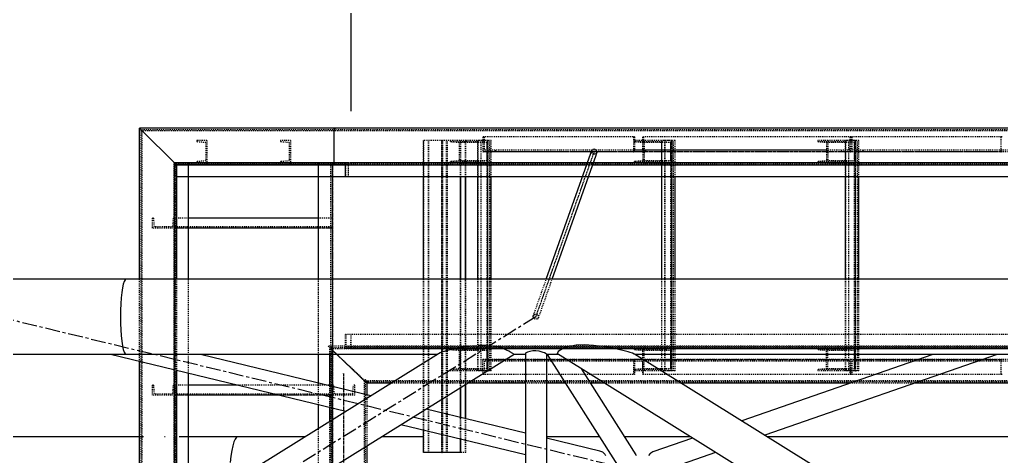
# Model space of a CAD drawing. Header units: millimetres. Extents: x 5143 to 30813, y 232 to 21408.
# Drawn here: x 8951 to 9479, y 17395 to 17630 of the extents above; entities that cross this region are included whole.
import ezdxf

# ---------------------------------------------------------------- set-up
doc = ezdxf.new("R2010")
doc.units = ezdxf.units.MM
doc.header["$LTSCALE"] = 0.25
for name, pattern in [('CENTER', [50.8, 31.75, -6.35, 6.35, -6.35]), ('XKITLINE00', [0]), ('XKITLINE02', [4, 2, -2]), ('XKITLINE03', [6, 3, -1, 1, -1])]:
    doc.linetypes.add(name, pattern=pattern)

msp = doc.modelspace()

# ---------------------------------------------------------------- linework, layer by layer
at = {"color": 2, "linetype": 'XKITLINE00'}
msp.add_line((9129.61, 17681.1), (9129.61, 17581.1), dxfattribs=at)
at = {"color": 7, "linetype": 'XKITLINE00'}
for p, q in [((9120.36, 17571.87), (9015.93, 17571.87)), ((9035.93, 17551.87), (9015.93, 17571.87)), ((9035.93, 17551.87), (9015.93, 17571.87)), ((9015.93, 17490.57), (9015.93, 17571.87)), ((10084.2, 17571.87), (9120.36, 17571.87)), ((9120.36, 17571.87), (9120.36, 17551.87)), ((9120.36, 17571.87), (9120.36, 17551.87)), ((9234.68, 17490.57), (9258.64, 17558.48)), ((9237.86, 17490.57), (9261.43, 17557.37)), ((9120.36, 17551.87), (9035.93, 17551.87)), ((9035.93, 17490.57), (9035.93, 17551.87)), ((9042.13, 17490.57), (9042.13, 17551.87)), ((9112.11, 17490.57), (9112.11, 17551.87)), ((9119.61, 17490.57), (9119.61, 17551.87)), ((9256.31, 17551.87), (9120.36, 17551.87)), ((9126.63, 17545.67), (9126.63, 17551.87)), ((9126.63, 17545.67), (9126.63, 17551.87)), ((9545.36, 17551.87), (9259.49, 17551.87)), ((9126.63, 17545.67), (9035.93, 17545.67)), ((9254.12, 17545.67), (9126.63, 17545.67)), ((9168.7, 17490.57), (9168.7, 17545.67)), ((9188.48, 17490.57), (9188.48, 17545.67)), ((9188.63, 17490.57), (9188.63, 17545.67)), ((9191.16, 17490.57), (9191.16, 17545.67)), ((9191.31, 17490.57), (9191.31, 17545.67)), ((9197.87, 17490.57), (9197.87, 17545.67)), ((9203.31, 17490.57), (9203.31, 17545.67)), ((9205.1, 17490.57), (9205.1, 17545.67)), ((9543.17, 17545.67), (9257.3, 17545.67)), ((9296.75, 17490.57), (9296.75, 17545.67)), ((9302.19, 17490.57), (9302.19, 17545.67)), ((9303.98, 17490.57), (9303.98, 17545.67)), ((9395.64, 17490.57), (9395.64, 17545.67)), ((9401.08, 17490.57), (9401.08, 17545.67)), ((9402.87, 17490.57), (9402.87, 17545.67)), ((9112.11, 17523.49), (9042.13, 17523.49)), ((9112.11, 17517.99), (9042.13, 17517.99)), ((9112.11, 17434.59), (9112.11, 17449.97)), ((9118.31, 17433.09), (9118.31, 17449.97)), ((9138.07, 17434.47), (9121.96, 17449.97)), ((9015.93, 17378.04), (9015.93, 17446.16)), ((9035.93, 17378.04), (9035.93, 17441.32)), ((9042.13, 17380.27), (9042.13, 17439.81)), ((9068.23, 17433.49), (9042.13, 17433.49)), ((9151.09, 17434.47), (9138.07, 17434.47)), ((9138.31, 17428.25), (9138.31, 17434.47)), ((9191.16, 17415.45), (9191.16, 17433.74)), ((9191.31, 17415.41), (9191.31, 17433.83)), ((9223.41, 17434.47), (9192.34, 17434.47)), ((9245, 17434.47), (9234.81, 17434.47)), ((9265.96, 17434.47), (9258.48, 17434.47)), ((9398.06, 17434.47), (9307.25, 17434.47)), ((9512.5, 17434.47), (9432.7, 17434.47)), ((9090.95, 17427.99), (9042.13, 17427.99)), ((9188.48, 17416.1), (9188.48, 17432.07)), ((9188.63, 17416.06), (9188.63, 17432.16)), ((9112.11, 17410.16), (9112.11, 17422.87)), ((9118.31, 17414.02), (9118.31, 17421.37)), ((9168.7, 17397.18), (9168.7, 17409.17)), ((9188.48, 17397.18), (9188.48, 17404.38)), ((9188.63, 17397.18), (9188.63, 17404.34)), ((9138.31, 17378.04), (9138.31, 17400.77)), ((9188.63, 17397.18), (9168.7, 17397.18))]:
    msp.add_line(p, q, dxfattribs=at)
at = {"color": 3, "linetype": 'XKITLINE02'}
for p, q in [((9120.92, 17571.02), (9016.78, 17571.02)), ((9016.78, 17377.53), (9016.78, 17571.02)), ((9120.42, 17570.49), (9017.31, 17570.49)), ((9017.31, 17377.98), (9017.31, 17570.49)), ((9120.92, 17571.87), (9120.36, 17571.87)), ((9120.92, 17571.02), (9120.42, 17570.49)), ((9120.92, 17571.02), (9120.42, 17570.49)), ((10481.46, 17570.49), (9120.42, 17570.49)), ((9120.42, 17570.49), (9120.42, 17553.26)), ((9120.42, 17570.49), (9120.42, 17553.26)), ((9120.92, 17571.87), (9120.92, 17571.02)), ((9120.92, 17571.87), (9120.92, 17571.02)), ((10482.26, 17571.02), (9120.92, 17571.02)), ((9052.14, 17565.17), (9046.64, 17565.17)), ((9046.64, 17565.17), (9046.64, 17564.49)), ((9046.64, 17565.17), (9046.64, 17564.49)), ((9052.14, 17565.17), (9052.14, 17553.17)), ((9052.14, 17565.17), (9052.14, 17553.17)), ((9097.14, 17565.17), (9091.64, 17565.17)), ((9091.64, 17565.17), (9091.64, 17564.49)), ((9091.64, 17565.17), (9091.64, 17564.49)), ((9097.14, 17565.17), (9097.14, 17553.17)), ((9097.14, 17565.17), (9097.14, 17553.17)), ((9191.31, 17565.17), (9168.7, 17565.17)), ((9168.7, 17545.67), (9168.7, 17565.17)), ((9168.85, 17397.18), (9168.85, 17565.17)), ((9171.38, 17397.18), (9171.38, 17565.17)), ((9171.53, 17397.18), (9171.53, 17565.17)), ((9178.42, 17397.18), (9178.42, 17565.17)), ((9179.06, 17397.18), (9179.06, 17565.17)), ((9180.95, 17397.18), (9180.95, 17565.17)), ((9181.59, 17397.18), (9181.59, 17565.17)), ((9203.31, 17565.17), (9182.97, 17565.17)), ((9182.97, 17565.17), (9182.97, 17564.49)), ((9188.41, 17565.17), (9188.41, 17553.17)), ((9188.48, 17545.67), (9188.48, 17565.17)), ((9188.63, 17545.67), (9188.63, 17565.17)), ((9191.16, 17545.67), (9191.16, 17565.17)), ((9191.31, 17545.67), (9191.31, 17565.17)), ((9197.87, 17545.67), (9197.87, 17565.17)), ((9205.1, 17565.17), (9197.87, 17565.17)), ((9197.87, 17565.17), (9197.87, 17564.49)), ((9197.97, 17441.17), (9197.97, 17565.17)), ((9199.56, 17441.17), (9199.56, 17565.17)), ((9199.66, 17441.17), (9199.66, 17565.17)), ((9282.15, 17567.16), (9200.59, 17567.16)), ((9200.59, 17567.16), (9200.59, 17559.16)), ((9201.25, 17567.16), (9201.25, 17559.96)), ((9202.78, 17441.17), (9202.78, 17565.17)), ((9203.31, 17545.67), (9203.31, 17565.17)), ((9203.31, 17565.17), (9203.31, 17553.17)), ((9204.25, 17441.17), (9204.25, 17565.17)), ((9205.1, 17545.67), (9205.1, 17565.17)), ((9281.5, 17567.16), (9281.5, 17559.16)), ((9302.19, 17565.17), (9281.86, 17565.17)), ((9281.86, 17565.17), (9281.86, 17564.49)), ((9282.15, 17567.16), (9282.15, 17559.96)), ((9398.38, 17567.16), (9286.41, 17567.16)), ((9286.41, 17567.16), (9286.41, 17559.96)), ((9286.9, 17567.16), (9286.9, 17559.16)), ((9287.3, 17565.17), (9287.3, 17553.17)), ((9296.75, 17565.17), (9296.75, 17564.49)), ((9296.75, 17545.67), (9296.75, 17565.17)), ((9303.98, 17565.17), (9296.75, 17565.17)), ((9296.86, 17441.17), (9296.86, 17565.17)), ((9298.44, 17441.17), (9298.44, 17565.17)), ((9298.54, 17441.17), (9298.54, 17565.17)), ((9301.66, 17441.17), (9301.66, 17565.17)), ((9302.19, 17565.17), (9302.19, 17553.17)), ((9302.19, 17545.67), (9302.19, 17565.17)), ((9303.13, 17441.17), (9303.13, 17565.17)), ((9303.98, 17545.67), (9303.98, 17565.17)), ((9401.08, 17565.17), (9380.74, 17565.17)), ((9380.74, 17565.17), (9380.74, 17564.49)), ((9386.18, 17565.17), (9386.18, 17553.17)), ((9395.64, 17565.17), (9395.64, 17564.49)), ((9395.64, 17545.67), (9395.64, 17565.17)), ((9402.87, 17565.17), (9395.64, 17565.17)), ((9395.74, 17441.17), (9395.74, 17565.17)), ((9397.33, 17441.17), (9397.33, 17565.17)), ((9397.43, 17441.17), (9397.43, 17565.17)), ((9397.89, 17567.16), (9397.89, 17559.96)), ((9479.92, 17567.16), (9398.36, 17567.16)), ((9398.36, 17567.16), (9398.36, 17559.16)), ((9398.38, 17567.16), (9398.38, 17559.16)), ((9399.01, 17567.16), (9399.01, 17559.96)), ((9400.54, 17441.17), (9400.54, 17565.17)), ((9401.08, 17565.17), (9401.08, 17553.17)), ((9401.08, 17545.67), (9401.08, 17565.17)), ((9402.01, 17441.17), (9402.01, 17565.17)), ((9402.87, 17545.67), (9402.87, 17565.17)), ((9479.27, 17567.16), (9479.27, 17559.16)), ((9051.44, 17564.11), (9046.64, 17564.49)), ((9051.44, 17564.11), (9051.44, 17554.24)), ((9051.44, 17564.11), (9051.44, 17554.24)), ((9096.44, 17564.11), (9091.64, 17564.49)), ((9096.44, 17564.11), (9096.44, 17554.24)), ((9096.44, 17564.11), (9096.44, 17554.24)), ((9187.72, 17564.11), (9182.97, 17564.49)), ((9197.87, 17564.49), (9182.97, 17564.49)), ((9187.72, 17564.11), (9187.72, 17554.24)), ((9202.62, 17564.11), (9187.72, 17564.11)), ((9202.62, 17564.11), (9197.87, 17564.49)), ((9288.06, 17559.96), (9201.25, 17559.96)), ((9202.62, 17564.11), (9202.62, 17554.24)), ((9207.15, 17559.96), (9207.15, 17559.16)), ((9258.64, 17558.48), (9259.05, 17559.65)), ((9259.05, 17559.65), (9259.03, 17558.93)), ((9259.45, 17560.23), (9259.05, 17559.65)), ((9260.13, 17560.53), (9259.45, 17560.23)), ((9260.9, 17560.47), (9260.13, 17560.53)), ((9261.55, 17560.06), (9260.9, 17560.47)), ((9261.55, 17560.06), (9261.92, 17559.42)), ((9286.6, 17564.11), (9281.86, 17564.49)), ((9296.75, 17564.49), (9281.86, 17564.49)), ((9397.89, 17559.96), (9281.98, 17559.96)), ((9385.49, 17559.96), (9281.98, 17559.96)), ((9281.98, 17559.96), (9281.98, 17559.16)), ((9286.6, 17564.11), (9286.6, 17554.24)), ((9301.5, 17564.11), (9286.6, 17564.11)), ((9288.06, 17559.96), (9288.06, 17559.16)), ((9301.5, 17564.11), (9296.75, 17564.49)), ((9301.5, 17564.11), (9301.5, 17554.24)), ((9385.49, 17564.11), (9380.74, 17564.49)), ((9395.64, 17564.49), (9380.74, 17564.49)), ((9385.49, 17564.11), (9385.49, 17554.24)), ((9400.39, 17564.11), (9385.49, 17564.11)), ((9393.46, 17559.96), (9393.46, 17559.16)), ((9400.39, 17564.11), (9395.64, 17564.49)), ((9485.83, 17559.96), (9399.01, 17559.96)), ((9400.39, 17564.11), (9400.39, 17554.24)), ((9404.92, 17559.96), (9404.92, 17559.16)), ((9051.44, 17554.24), (9046.64, 17553.85)), ((9096.44, 17554.24), (9091.64, 17553.85)), ((9187.72, 17554.24), (9182.97, 17553.85)), ((9202.62, 17554.24), (9187.72, 17554.24)), ((9202.62, 17554.24), (9197.87, 17553.85)), ((9288.06, 17559.16), (9200.59, 17559.16)), ((9258.88, 17559.16), (9200.59, 17559.16)), ((9259.03, 17558.93), (9259.4, 17558.29)), ((9260.05, 17557.88), (9259.4, 17558.29)), ((9260.82, 17557.81), (9260.05, 17557.88)), ((9261.5, 17558.12), (9260.82, 17557.81)), ((9261.43, 17557.37), (9261.9, 17558.7)), ((9261.9, 17558.7), (9261.5, 17558.12)), ((9261.92, 17559.42), (9261.9, 17558.7)), ((9286.6, 17554.24), (9281.86, 17553.85)), ((9398.38, 17559.16), (9281.98, 17559.16)), ((9301.5, 17554.24), (9286.6, 17554.24)), ((9301.5, 17554.24), (9296.75, 17553.85)), ((9385.49, 17554.24), (9380.74, 17553.85)), ((9400.39, 17554.24), (9385.49, 17554.24)), ((9400.39, 17554.24), (9395.64, 17553.85)), ((9485.83, 17559.16), (9398.36, 17559.16)), ((9035.93, 17551.87), (9034.55, 17553.26)), ((9120.42, 17553.26), (9034.55, 17553.26)), ((9035.93, 17551.87), (9034.55, 17553.26)), ((9034.55, 17377.98), (9034.55, 17553.26)), ((9128.13, 17553.17), (9034.63, 17553.17)), ((9120.5, 17553.17), (9034.63, 17553.17)), ((9034.63, 17553.17), (9034.63, 17545.67)), ((9034.63, 17545.67), (9034.63, 17553.17)), ((9034.63, 17380.27), (9034.63, 17553.17)), ((9042.13, 17553.17), (9034.63, 17553.17)), ((9128.03, 17552.32), (9034.63, 17552.32)), ((9126.63, 17552.32), (9034.63, 17552.32)), ((9034.63, 17552.32), (9034.63, 17545.67)), ((9120.92, 17552.72), (9035.08, 17552.72)), ((9035.08, 17377.53), (9035.08, 17552.72)), ((9035.48, 17380.27), (9035.48, 17553.17)), ((9042.13, 17551.87), (9042.13, 17553.17)), ((9046.64, 17553.85), (9046.64, 17553.17)), ((9046.64, 17553.85), (9046.64, 17553.17)), ((9052.14, 17553.17), (9046.64, 17553.17)), ((9091.64, 17553.85), (9091.64, 17553.17)), ((9091.64, 17553.85), (9091.64, 17553.17)), ((9097.14, 17553.17), (9091.64, 17553.17)), ((9119.61, 17553.17), (9112.11, 17553.17)), ((9119.61, 17553.17), (9112.11, 17553.17)), ((9118.76, 17553.17), (9112.11, 17553.17)), ((9112.11, 17422.87), (9112.11, 17553.17)), ((9118.76, 17380.27), (9118.76, 17553.17)), ((9119.61, 17551.87), (9119.61, 17553.17)), ((9120.92, 17551.87), (9120.36, 17551.87)), ((10481.46, 17553.26), (9120.42, 17553.26)), ((9120.42, 17553.26), (9120.92, 17552.72)), ((9120.42, 17553.26), (9120.92, 17552.72)), ((10482.26, 17552.72), (9120.92, 17552.72)), ((9120.92, 17552.72), (9120.92, 17551.87)), ((9120.92, 17552.72), (9120.92, 17551.87)), ((10247.58, 17553.17), (9126.63, 17553.17)), ((9126.63, 17551.87), (9126.63, 17553.17)), ((9126.63, 17551.87), (9126.63, 17553.17)), ((9126.73, 17552.32), (9126.69, 17545.67)), ((9126.73, 17552.32), (9126.69, 17545.67)), ((10248.37, 17552.32), (9126.73, 17552.32)), ((9128.03, 17552.32), (9128.07, 17545.67)), ((9128.03, 17552.32), (9128.07, 17545.67)), ((9128.13, 17553.17), (9128.13, 17545.67)), ((9128.13, 17553.17), (9128.13, 17545.67)), ((9182.97, 17553.85), (9182.97, 17553.17)), ((9197.87, 17553.85), (9182.97, 17553.85)), ((9203.31, 17553.17), (9182.97, 17553.17)), ((9197.87, 17553.85), (9197.87, 17553.17)), ((9259.49, 17551.87), (9256.31, 17551.87)), ((9281.86, 17553.85), (9281.86, 17553.17)), ((9296.75, 17553.85), (9281.86, 17553.85)), ((9302.19, 17553.17), (9281.86, 17553.17)), ((9296.75, 17553.85), (9296.75, 17553.17)), ((9380.74, 17553.85), (9380.74, 17553.17)), ((9395.64, 17553.85), (9380.74, 17553.85)), ((9401.08, 17553.17), (9380.74, 17553.17)), ((9395.64, 17553.85), (9395.64, 17553.17)), ((9128.13, 17545.67), (9034.63, 17545.67)), ((9126.69, 17545.67), (9126.63, 17545.67)), ((10493.82, 17545.67), (9128.07, 17545.67)), ((9128.13, 17545.67), (9128.07, 17545.67)), ((9257.3, 17545.67), (9254.12, 17545.67)), ((9023.31, 17523.49), (9022.63, 17523.49)), ((9022.63, 17523.49), (9022.63, 17517.99)), ((9022.63, 17523.49), (9022.63, 17517.99)), ((9023.31, 17523.49), (9023.69, 17518.69)), ((9023.31, 17523.49), (9023.69, 17518.69)), ((9033.95, 17523.49), (9033.57, 17518.69)), ((9033.95, 17523.49), (9033.57, 17518.69)), ((9034.63, 17523.49), (9033.95, 17523.49)), ((9042.13, 17523.49), (9034.63, 17523.49)), ((9034.63, 17517.99), (9034.63, 17523.49)), ((9034.63, 17523.49), (9034.63, 17517.99)), ((9034.63, 17523.49), (9034.63, 17517.99)), ((9119.61, 17523.49), (9112.11, 17523.49)), ((9119.61, 17517.99), (9119.61, 17523.49)), ((9034.63, 17517.99), (9022.63, 17517.99)), ((9033.57, 17518.69), (9023.69, 17518.69)), ((9119.61, 17518.69), (9034.63, 17518.69)), ((9042.13, 17517.99), (9034.63, 17517.99)), ((9119.61, 17517.99), (9112.11, 17517.99)), ((9015.93, 17446.16), (9015.93, 17490.57)), ((9035.93, 17441.32), (9035.93, 17490.57)), ((9042.13, 17439.81), (9042.13, 17490.57)), ((9112.11, 17449.97), (9112.11, 17490.57)), ((9119.61, 17380.27), (9119.61, 17490.57)), ((9168.7, 17409.17), (9168.7, 17490.57)), ((9188.48, 17432.07), (9188.48, 17490.57)), ((9188.63, 17432.16), (9188.63, 17490.57)), ((9191.16, 17433.74), (9191.16, 17490.57)), ((9191.31, 17433.83), (9191.31, 17490.57)), ((9197.87, 17441.17), (9197.87, 17490.57)), ((9203.31, 17441.17), (9203.31, 17490.57)), ((9205.1, 17441.17), (9205.1, 17490.57)), ((9227.69, 17470.75), (9234.68, 17490.57)), ((9230.53, 17469.8), (9237.86, 17490.57)), ((9296.75, 17441.17), (9296.75, 17490.57)), ((9302.19, 17441.17), (9302.19, 17490.57)), ((9303.98, 17441.17), (9303.98, 17490.57)), ((9395.64, 17441.17), (9395.64, 17490.57)), ((9401.08, 17441.17), (9401.08, 17490.57)), ((9402.87, 17441.17), (9402.87, 17490.57)), ((9227.67, 17470.03), (9227.69, 17470.75)), ((9227.67, 17470.03), (9228.03, 17469.39)), ((9228.09, 17471.33), (9227.69, 17470.75)), ((9228.76, 17471.63), (9228.09, 17471.33)), ((9229.53, 17471.57), (9228.76, 17471.63)), ((9230.19, 17471.16), (9229.53, 17471.57)), ((9230.53, 17469.8), (9230.13, 17469.22)), ((9230.19, 17471.16), (9230.56, 17470.52)), ((9230.53, 17469.8), (9230.56, 17470.52)), ((9228.69, 17468.98), (9228.03, 17469.39)), ((9229.46, 17468.92), (9228.69, 17468.98)), ((9230.13, 17469.22), (9229.46, 17468.92)), ((9126.63, 17453.17), (9126.63, 17460.67)), ((10493.82, 17460.67), (9126.63, 17460.67)), ((9126.76, 17460.67), (9126.84, 17454.02)), ((9129.48, 17460.67), (9129.4, 17454.02)), ((9129.61, 17460.67), (9129.48, 17460.67)), ((9129.61, 17460.67), (9129.61, 17453.17)), ((10482.26, 17454.47), (9117.29, 17454.47)), ((9121.96, 17449.97), (9117.29, 17454.47)), ((9119.16, 17453.72), (9118.31, 17454.52)), ((9118.31, 17388.3), (9118.31, 17454.52)), ((9119.29, 17453.62), (9118.41, 17454.47)), ((10493.61, 17454.02), (9126.84, 17454.02)), ((9138.31, 17434.63), (9118.31, 17453.45)), ((9119.29, 17453.62), (9118.85, 17453.09)), ((10481.46, 17453.09), (9118.85, 17453.09)), ((9136.76, 17435.86), (9118.85, 17453.09)), ((9119.16, 17453.72), (9119.69, 17452.27)), ((9119.16, 17377.53), (9119.16, 17453.72)), ((10482.26, 17453.62), (9119.29, 17453.62)), ((9136.92, 17436.05), (9119.69, 17452.27)), ((9119.69, 17377.98), (9119.69, 17452.27)), ((10493.82, 17453.17), (9126.63, 17453.17)), ((9203.31, 17453.17), (9182.97, 17453.17)), ((9182.97, 17453.17), (9182.97, 17452.49)), ((9187.72, 17452.11), (9182.97, 17452.49)), ((9197.87, 17452.49), (9182.97, 17452.49)), ((9187.72, 17452.11), (9187.72, 17442.24)), ((9202.62, 17452.11), (9187.72, 17452.11)), ((9188.41, 17453.17), (9188.41, 17441.17)), ((9197.87, 17453.17), (9197.87, 17452.49)), ((9202.62, 17452.11), (9197.87, 17452.49)), ((9202.62, 17452.11), (9202.62, 17442.24)), ((9203.31, 17453.17), (9203.31, 17441.17)), ((9302.19, 17453.17), (9281.86, 17453.17)), ((9281.86, 17453.17), (9281.86, 17452.49)), ((9286.6, 17452.11), (9281.86, 17452.49)), ((9296.75, 17452.49), (9281.86, 17452.49)), ((9286.6, 17442.24), (9286.6, 17452.11)), ((9301.5, 17452.11), (9286.6, 17452.11)), ((9287.3, 17441.17), (9287.3, 17453.17)), ((9296.75, 17453.17), (9296.75, 17452.49)), ((9301.5, 17452.11), (9296.75, 17452.49)), ((9301.5, 17452.11), (9301.5, 17442.24)), ((9302.19, 17441.17), (9302.19, 17453.17)), ((9401.08, 17453.17), (9380.74, 17453.17)), ((9380.74, 17453.17), (9380.74, 17452.49)), ((9385.49, 17452.11), (9380.74, 17452.49)), ((9395.64, 17452.49), (9380.74, 17452.49)), ((9385.49, 17442.24), (9385.49, 17452.11)), ((9400.39, 17452.11), (9385.49, 17452.11)), ((9386.18, 17441.17), (9386.18, 17453.17)), ((9395.64, 17453.17), (9395.64, 17452.49)), ((9400.39, 17452.11), (9395.64, 17452.49)), ((9400.39, 17452.11), (9400.39, 17442.24)), ((9401.08, 17441.17), (9401.08, 17453.17)), ((9288.06, 17447.19), (9200.59, 17447.19)), ((9200.59, 17439.19), (9200.59, 17447.19)), ((9288.06, 17446.39), (9201.25, 17446.39)), ((9201.25, 17446.39), (9201.25, 17439.19)), ((9207.15, 17447.19), (9207.15, 17446.39)), ((9281.5, 17447.19), (9281.5, 17439.19)), ((9398.38, 17447.19), (9281.98, 17447.19)), ((9281.98, 17447.19), (9281.98, 17446.39)), ((9397.89, 17446.39), (9281.98, 17446.39)), ((9282.15, 17446.39), (9282.15, 17439.19)), ((9286.41, 17446.39), (9286.41, 17439.19)), ((9286.9, 17439.19), (9286.9, 17447.19)), ((9288.06, 17447.19), (9288.06, 17446.39)), ((9393.46, 17447.19), (9393.46, 17446.39)), ((9397.89, 17446.39), (9397.89, 17439.19)), ((9485.83, 17447.19), (9398.36, 17447.19)), ((9398.36, 17447.19), (9398.36, 17439.19)), ((9398.38, 17447.19), (9398.38, 17439.19)), ((9485.83, 17446.39), (9399.01, 17446.39)), ((9399.01, 17446.39), (9399.01, 17439.19)), ((9404.92, 17447.19), (9404.92, 17446.39)), ((9479.27, 17447.19), (9479.27, 17439.19)), ((9187.72, 17442.24), (9182.97, 17441.85)), ((9182.97, 17441.85), (9182.97, 17441.17)), ((9197.87, 17441.85), (9182.97, 17441.85)), ((9203.31, 17441.17), (9182.97, 17441.17)), ((9202.62, 17442.24), (9187.72, 17442.24)), ((9202.62, 17442.24), (9197.87, 17441.85)), ((9197.87, 17441.85), (9197.87, 17441.17)), ((9205.1, 17441.17), (9197.87, 17441.17)), ((9282.15, 17439.19), (9200.59, 17439.19)), ((9286.6, 17442.24), (9281.86, 17441.85)), ((9281.86, 17441.85), (9281.86, 17441.17)), ((9296.75, 17441.85), (9281.86, 17441.85)), ((9302.19, 17441.17), (9281.86, 17441.17)), ((9398.38, 17439.19), (9286.41, 17439.19)), ((9301.5, 17442.24), (9286.6, 17442.24)), ((9301.5, 17442.24), (9296.75, 17441.85)), ((9296.75, 17441.85), (9296.75, 17441.17)), ((9303.98, 17441.17), (9296.75, 17441.17)), ((9385.49, 17442.24), (9380.74, 17441.85)), ((9380.74, 17441.85), (9380.74, 17441.17)), ((9395.64, 17441.85), (9380.74, 17441.85)), ((9401.08, 17441.17), (9380.74, 17441.17)), ((9400.39, 17442.24), (9385.49, 17442.24)), ((9400.39, 17442.24), (9395.64, 17441.85)), ((9395.64, 17441.85), (9395.64, 17441.17)), ((9402.87, 17441.17), (9395.64, 17441.17)), ((9479.92, 17439.19), (9398.36, 17439.19)), ((9023.31, 17433.49), (9022.63, 17433.49)), ((9022.63, 17433.49), (9022.63, 17427.99)), ((9022.63, 17433.49), (9022.63, 17427.99)), ((9023.31, 17433.49), (9023.69, 17428.69)), ((9023.31, 17433.49), (9023.69, 17428.69)), ((9033.95, 17433.49), (9033.57, 17428.69)), ((9033.95, 17433.49), (9033.57, 17428.69)), ((9034.63, 17433.49), (9033.95, 17433.49)), ((9042.13, 17433.49), (9034.63, 17433.49)), ((9034.63, 17427.99), (9034.63, 17433.49)), ((9034.63, 17433.49), (9034.63, 17427.99)), ((9034.63, 17433.49), (9034.63, 17427.99)), ((9119.61, 17433.49), (9068.23, 17433.49)), ((9112.11, 17422.87), (9112.11, 17434.59)), ((9118.31, 17421.37), (9118.31, 17433.09)), ((9119.61, 17427.99), (9119.61, 17433.49)), ((9120.29, 17433.49), (9119.61, 17433.49)), ((9119.61, 17427.99), (9119.61, 17433.49)), ((9119.61, 17427.99), (9119.61, 17433.49)), ((9120.67, 17428.69), (9120.29, 17433.49)), ((9120.67, 17428.69), (9120.29, 17433.49)), ((9130.55, 17428.69), (9130.93, 17433.49)), ((9130.55, 17428.69), (9130.93, 17433.49)), ((9131.61, 17433.49), (9130.93, 17433.49)), ((9131.61, 17427.99), (9131.61, 17433.49)), ((9131.61, 17427.99), (9131.61, 17433.49)), ((10481.46, 17435.86), (9136.76, 17435.86)), ((9138.3, 17435.32), (9136.76, 17435.86)), ((9137.46, 17436.49), (9136.92, 17436.05)), ((9136.92, 17377.98), (9136.92, 17436.05)), ((9138.31, 17435.69), (9137.46, 17436.49)), ((9137.46, 17377.53), (9137.46, 17436.49)), ((10482.26, 17435.32), (9138.3, 17435.32)), ((9139.19, 17434.47), (9138.3, 17435.32)), ((9138.31, 17428.25), (9138.31, 17435.69)), ((9192.34, 17434.47), (9151.09, 17434.47)), ((9234.81, 17434.47), (9223.41, 17434.47)), ((9258.48, 17434.47), (9245, 17434.47)), ((9307.25, 17434.47), (9265.96, 17434.47)), ((9432.7, 17434.47), (9398.06, 17434.47)), ((9034.63, 17427.99), (9022.63, 17427.99)), ((9033.57, 17428.69), (9023.69, 17428.69)), ((9119.61, 17428.69), (9034.63, 17428.69)), ((9042.13, 17427.99), (9034.63, 17427.99)), ((9119.61, 17427.99), (9090.95, 17427.99)), ((9131.61, 17427.99), (9119.61, 17427.99)), ((9130.55, 17428.69), (9120.67, 17428.69)), ((9138.31, 17377.53), (9138.31, 17428.25)), ((9118.31, 17388.3), (9118.31, 17414.02)), ((9188.48, 17404.38), (9188.48, 17416.1)), ((9188.63, 17404.34), (9188.63, 17416.06)), ((9191.16, 17397.18), (9191.16, 17415.45)), ((9191.31, 17397.18), (9191.31, 17415.41)), ((9112.11, 17384.43), (9112.11, 17410.16)), ((9191.31, 17397.18), (9188.63, 17397.18))]:
    msp.add_line(p, q, dxfattribs=at)
at = {"color": 1, "linetype": 'XKITLINE03'}
for p, q in [((9178.59, 17397.18), (9178.59, 17565.17)), ((9203.31, 17441.17), (9203.31, 17565.17)), ((9302.19, 17441.17), (9302.19, 17565.17)), ((9401.08, 17441.17), (9401.08, 17565.17)), ((9281.5, 17559.16), (9200.59, 17559.16)), ((9229.11, 17470.27), (9260.48, 17559.17)), ((9398.38, 17559.16), (9286.9, 17559.16)), ((9479.27, 17559.16), (9398.36, 17559.16)), ((9034.63, 17380.27), (9034.63, 17553.17)), ((9052.14, 17553.17), (9052.14, 17553.17)), ((9097.14, 17553.17), (9097.14, 17553.17)), ((9119.61, 17553.17), (9119.61, 17380.27)), ((10493.82, 17553.17), (9129.61, 17553.17)), ((9188.41, 17553.17), (9203.31, 17553.17)), ((9287.3, 17553.17), (9302.19, 17553.17)), ((9386.18, 17553.17), (9401.08, 17553.17)), ((9119.61, 17517.99), (9034.63, 17517.99)), ((9034.63, 17517.99), (9034.63, 17517.99)), ((9129.61, 17453.17), (10493.82, 17453.17)), ((9188.41, 17453.17), (9203.31, 17453.17)), ((9287.3, 17453.17), (9302.19, 17453.17)), ((9386.18, 17453.17), (9401.08, 17453.17)), ((9200.59, 17447.19), (9281.5, 17447.19)), ((9286.9, 17447.19), (9398.38, 17447.19)), ((9398.36, 17447.19), (9479.27, 17447.19)), ((9125.61, 17439.67), (9125.61, 17384.67)), ((9119.61, 17427.99), (9034.63, 17427.99)), ((9034.63, 17427.99), (9034.63, 17427.99)), ((9119.61, 17427.99), (9119.61, 17427.99))]:
    msp.add_line(p, q, dxfattribs=at)
at = {"color": 8, "linetype": 'XKITLINE00'}
for p, q in [((9008.64, 17490.57), (7729.62, 17490.57)), ((9006.71, 17485.83), (9006.34, 17483.32)), ((9007.14, 17487.86), (9006.71, 17485.83)), ((9007.62, 17489.35), (9007.14, 17487.86)), ((9007.62, 17489.35), (9007.14, 17487.86)), ((9008.12, 17490.27), (9007.62, 17489.35)), ((9008.12, 17490.27), (9007.62, 17489.35)), ((9008.64, 17490.57), (9008.12, 17490.27)), ((9008.64, 17490.57), (9008.12, 17490.27)), ((10084.48, 17490.57), (9008.64, 17490.57)), ((9006.04, 17480.42), (9005.82, 17477.22)), ((9006.34, 17483.32), (9006.04, 17480.42)), ((9005.82, 17477.22), (9005.69, 17473.8)), ((9005.69, 17473.8), (9005.64, 17470.27)), ((9005.64, 17470.27), (9005.69, 17466.75)), ((9005.69, 17466.75), (9005.82, 17463.33)), ((9005.82, 17463.33), (9006.04, 17460.12)), ((9006.04, 17460.12), (9006.34, 17457.23)), ((9006.34, 17457.23), (9006.71, 17454.72)), ((9006.71, 17454.72), (9007.14, 17452.69)), ((9192.3, 17454.19), (9188.27, 17453.64)), ((9193.05, 17454.32), (9192.3, 17454.19)), ((9197.32, 17454.71), (9193.05, 17454.32)), ((9202.56, 17454.77), (9198.01, 17454.77)), ((9206.47, 17454.32), (9203.13, 17454.71)), ((9206.94, 17454.19), (9206.47, 17454.32)), ((9209.88, 17453.65), (9206.94, 17454.19)), ((9247.23, 17454.37), (9244.36, 17453.59)), ((9248.21, 17454.49), (9247.23, 17454.37)), ((9250.76, 17454.96), (9248.21, 17454.49)), ((9255.1, 17455.15), (9250.76, 17454.96)), ((9260.11, 17454.86), (9255.1, 17455.15)), ((9262.85, 17454.49), (9260.11, 17454.86)), ((9265.37, 17454.23), (9262.85, 17454.49)), ((9270.43, 17453.39), (9265.37, 17454.23)), ((9008.64, 17449.97), (8946.23, 17449.97)), ((9176.6, 17450.38), (8952.45, 17310.57)), ((9217.31, 17450.05), (8993.7, 17310.57)), ((9126.79, 17419.32), (9000.17, 17449.97)), ((9007.14, 17452.69), (9007.62, 17451.2)), ((9007.14, 17452.69), (9007.62, 17451.2)), ((9007.62, 17451.2), (9008.12, 17450.28)), ((9007.62, 17451.2), (9008.12, 17450.28)), ((9008.64, 17449.97), (9008.12, 17450.28)), ((9008.64, 17449.97), (9008.12, 17450.28)), ((9175.94, 17449.97), (9008.64, 17449.97)), ((9140.33, 17427.76), (9048.57, 17449.97)), ((9177.55, 17450.9), (9176.6, 17450.38)), ((9178.39, 17451.19), (9177.61, 17450.92)), ((9180.19, 17451.81), (9178.53, 17451.24)), ((9182.2, 17452.27), (9180.19, 17451.81)), ((9183.64, 17452.68), (9182.2, 17452.27)), ((9188.27, 17453.64), (9183.8, 17452.73)), ((9212.53, 17452.74), (9209.88, 17453.65)), ((9213.23, 17452.27), (9212.61, 17452.68)), ((9214.58, 17451.82), (9213.23, 17452.27)), ((9215.47, 17451.24), (9214.58, 17451.82)), ((9215.94, 17450.93), (9215.54, 17451.19)), ((9215.94, 17450.93), (9215.96, 17450.9)), ((9216.95, 17450.39), (9215.96, 17450.9)), ((9216.95, 17450.39), (9216.95, 17450.31)), ((9216.95, 17450.28), (9216.96, 17450.11)), ((9217.31, 17450.05), (9216.96, 17450.11)), ((9223.41, 17449.97), (9217.19, 17449.97)), ((9223.69, 17450.79), (9223.41, 17450.37)), ((9223.41, 17450.37), (9223.41, 17310.57)), ((9224.25, 17451.03), (9223.69, 17450.79)), ((9224.5, 17451.22), (9224.25, 17451.03)), ((9225.76, 17451.66), (9224.5, 17451.22)), ((9227.35, 17451.9), (9225.76, 17451.66)), ((9229.11, 17451.91), (9227.35, 17451.9)), ((9230.87, 17451.69), (9229.11, 17451.91)), ((9232.46, 17451.25), (9230.87, 17451.69)), ((9232.93, 17451.03), (9232.46, 17451.25)), ((9233.72, 17450.81), (9232.93, 17451.03)), ((9234.53, 17450.4), (9233.72, 17450.81)), ((9234.53, 17450.4), (9234.68, 17450.17)), ((9234.81, 17450.11), (9234.68, 17450.17)), ((9234.81, 17450.11), (9234.81, 17310.57)), ((9241.07, 17449.97), (9234.81, 17449.97)), ((9235.2, 17449.97), (9272.9, 17390.32)), ((9240.92, 17451.05), (9240.57, 17450.84)), ((9240.57, 17450.84), (9240.63, 17450.25)), ((9464.95, 17310.57), (9240.63, 17450.25)), ((9241.13, 17451.67), (9240.92, 17451.05)), ((9242.47, 17452.5), (9241.13, 17451.67)), ((9242.5, 17452.55), (9242.47, 17452.5)), ((9244.36, 17453.59), (9242.5, 17452.55)), ((9274.28, 17452.5), (9270.43, 17453.39)), ((9275.09, 17452.36), (9274.28, 17452.5)), ((9278.66, 17451.46), (9275.09, 17452.36)), ((9279.81, 17451.05), (9278.66, 17451.46)), ((9281.03, 17450.72), (9279.81, 17451.05)), ((9282.01, 17450.18), (9281.03, 17450.72)), ((9282.06, 17450.16), (9282.01, 17450.18)), ((9506.24, 17310.57), (9282.06, 17450.16)), ((9512.5, 17449.97), (9282.36, 17449.97)), ((9442.58, 17449.97), (9339.82, 17414.2)), ((9477.22, 17449.97), (9352.25, 17406.46)), ((9253.63, 17442.15), (9282.88, 17395.88)), ((9223.41, 17407.64), (9170.03, 17420.56)), ((9223.41, 17395.92), (9156.5, 17412.12)), ((9017.91, 17405.67), (8946.23, 17405.67)), ((9029.63, 17405.67), (9029.34, 17405.67)), ((9068.79, 17405.67), (9037.13, 17405.67)), ((9066.68, 17402.91), (9066.05, 17400.82)), ((9066.68, 17402.91), (9066.05, 17400.82)), ((9067.35, 17404.43), (9066.68, 17402.91)), ((9067.35, 17404.43), (9066.68, 17402.91)), ((9068.06, 17405.36), (9067.35, 17404.43)), ((9068.06, 17405.36), (9067.35, 17404.43)), ((9068.79, 17405.67), (9068.06, 17405.36)), ((9068.79, 17405.67), (9068.06, 17405.36)), ((9104.92, 17405.67), (9068.79, 17405.67)), ((9168.7, 17405.67), (9146.16, 17405.67)), ((9263.2, 17405.67), (9234.81, 17405.67)), ((9263.44, 17397.95), (9234.81, 17404.88)), ((9312.21, 17405.67), (9276.69, 17405.67)), ((9313.34, 17404.98), (9292.03, 17397.56)), ((9512.5, 17405.67), (9353.51, 17405.67)), ((9065.49, 17398.24), (9065.02, 17395.2)), ((9066.05, 17400.82), (9065.49, 17398.24)), ((9265.08, 17397.34), (9263.44, 17397.95)), ((9265.08, 17397.34), (9265.46, 17396.94)), ((9266.16, 17396.31), (9265.46, 17396.94)), ((9266.16, 17396.31), (9266.44, 17395.5)), ((9282.88, 17395.88), (9283.03, 17395.5)), ((9290.55, 17396.67), (9289.65, 17395.5)), ((9290.96, 17396.91), (9290.55, 17396.67)), ((9292.03, 17397.56), (9290.96, 17396.91)), ((9325.76, 17397.24), (9300.58, 17388.47)), ((9065.02, 17395.2), (9064.64, 17391.81))]:
    msp.add_line(p, q, dxfattribs=at)
at = {"color": 8, "linetype": 'CENTER'}
for p, q in [((9229.11, 17470.27), (8940.53, 17290.27)), ((8940.53, 17470.27), (9281.26, 17387.77))]:
    msp.add_line(p, q, dxfattribs=at)
at = {"color": 1, "linetype": 'XKITLINE00'}
for centre in [(9178.59, 17565.17), (9203.31, 17565.17), (9302.19, 17565.17), (9401.08, 17565.17), (9200.59, 17559.16), (9260.48, 17559.17), (9281.5, 17559.16), (9286.9, 17559.16), (9398.36, 17559.16), (9398.38, 17559.16), (9479.27, 17559.16), (9034.63, 17553.17), (9052.14, 17553.17), (9097.14, 17553.17), (9119.61, 17553.17), (9129.61, 17553.17), (9188.41, 17553.17), (9203.31, 17553.17), (9287.3, 17553.17), (9302.19, 17553.17), (9386.18, 17553.17), (9401.08, 17553.17), (9034.63, 17517.99), (9034.63, 17517.99), (9119.61, 17517.99), (9229.11, 17470.27), (9129.61, 17453.17), (9188.41, 17453.17), (9203.31, 17453.17), (9287.3, 17453.17), (9302.19, 17453.17), (9386.18, 17453.17), (9401.08, 17453.17), (9200.59, 17447.19), (9281.5, 17447.19), (9286.9, 17447.19), (9398.36, 17447.19), (9398.38, 17447.19), (9479.27, 17447.19), (9125.61, 17439.67), (9203.31, 17441.17), (9302.19, 17441.17), (9401.08, 17441.17), (9034.63, 17427.99), (9034.63, 17427.99), (9119.61, 17427.99), (9119.61, 17427.99), (9178.59, 17397.18)]:
    msp.add_circle(centre, 0.05, dxfattribs=at)
at = {"color": 8, "linetype": 'XKITLINE00'}
msp.add_circle((9229.11, 17470.27), 0.05, dxfattribs=at)

doc.saveas('drawing.dxf')
